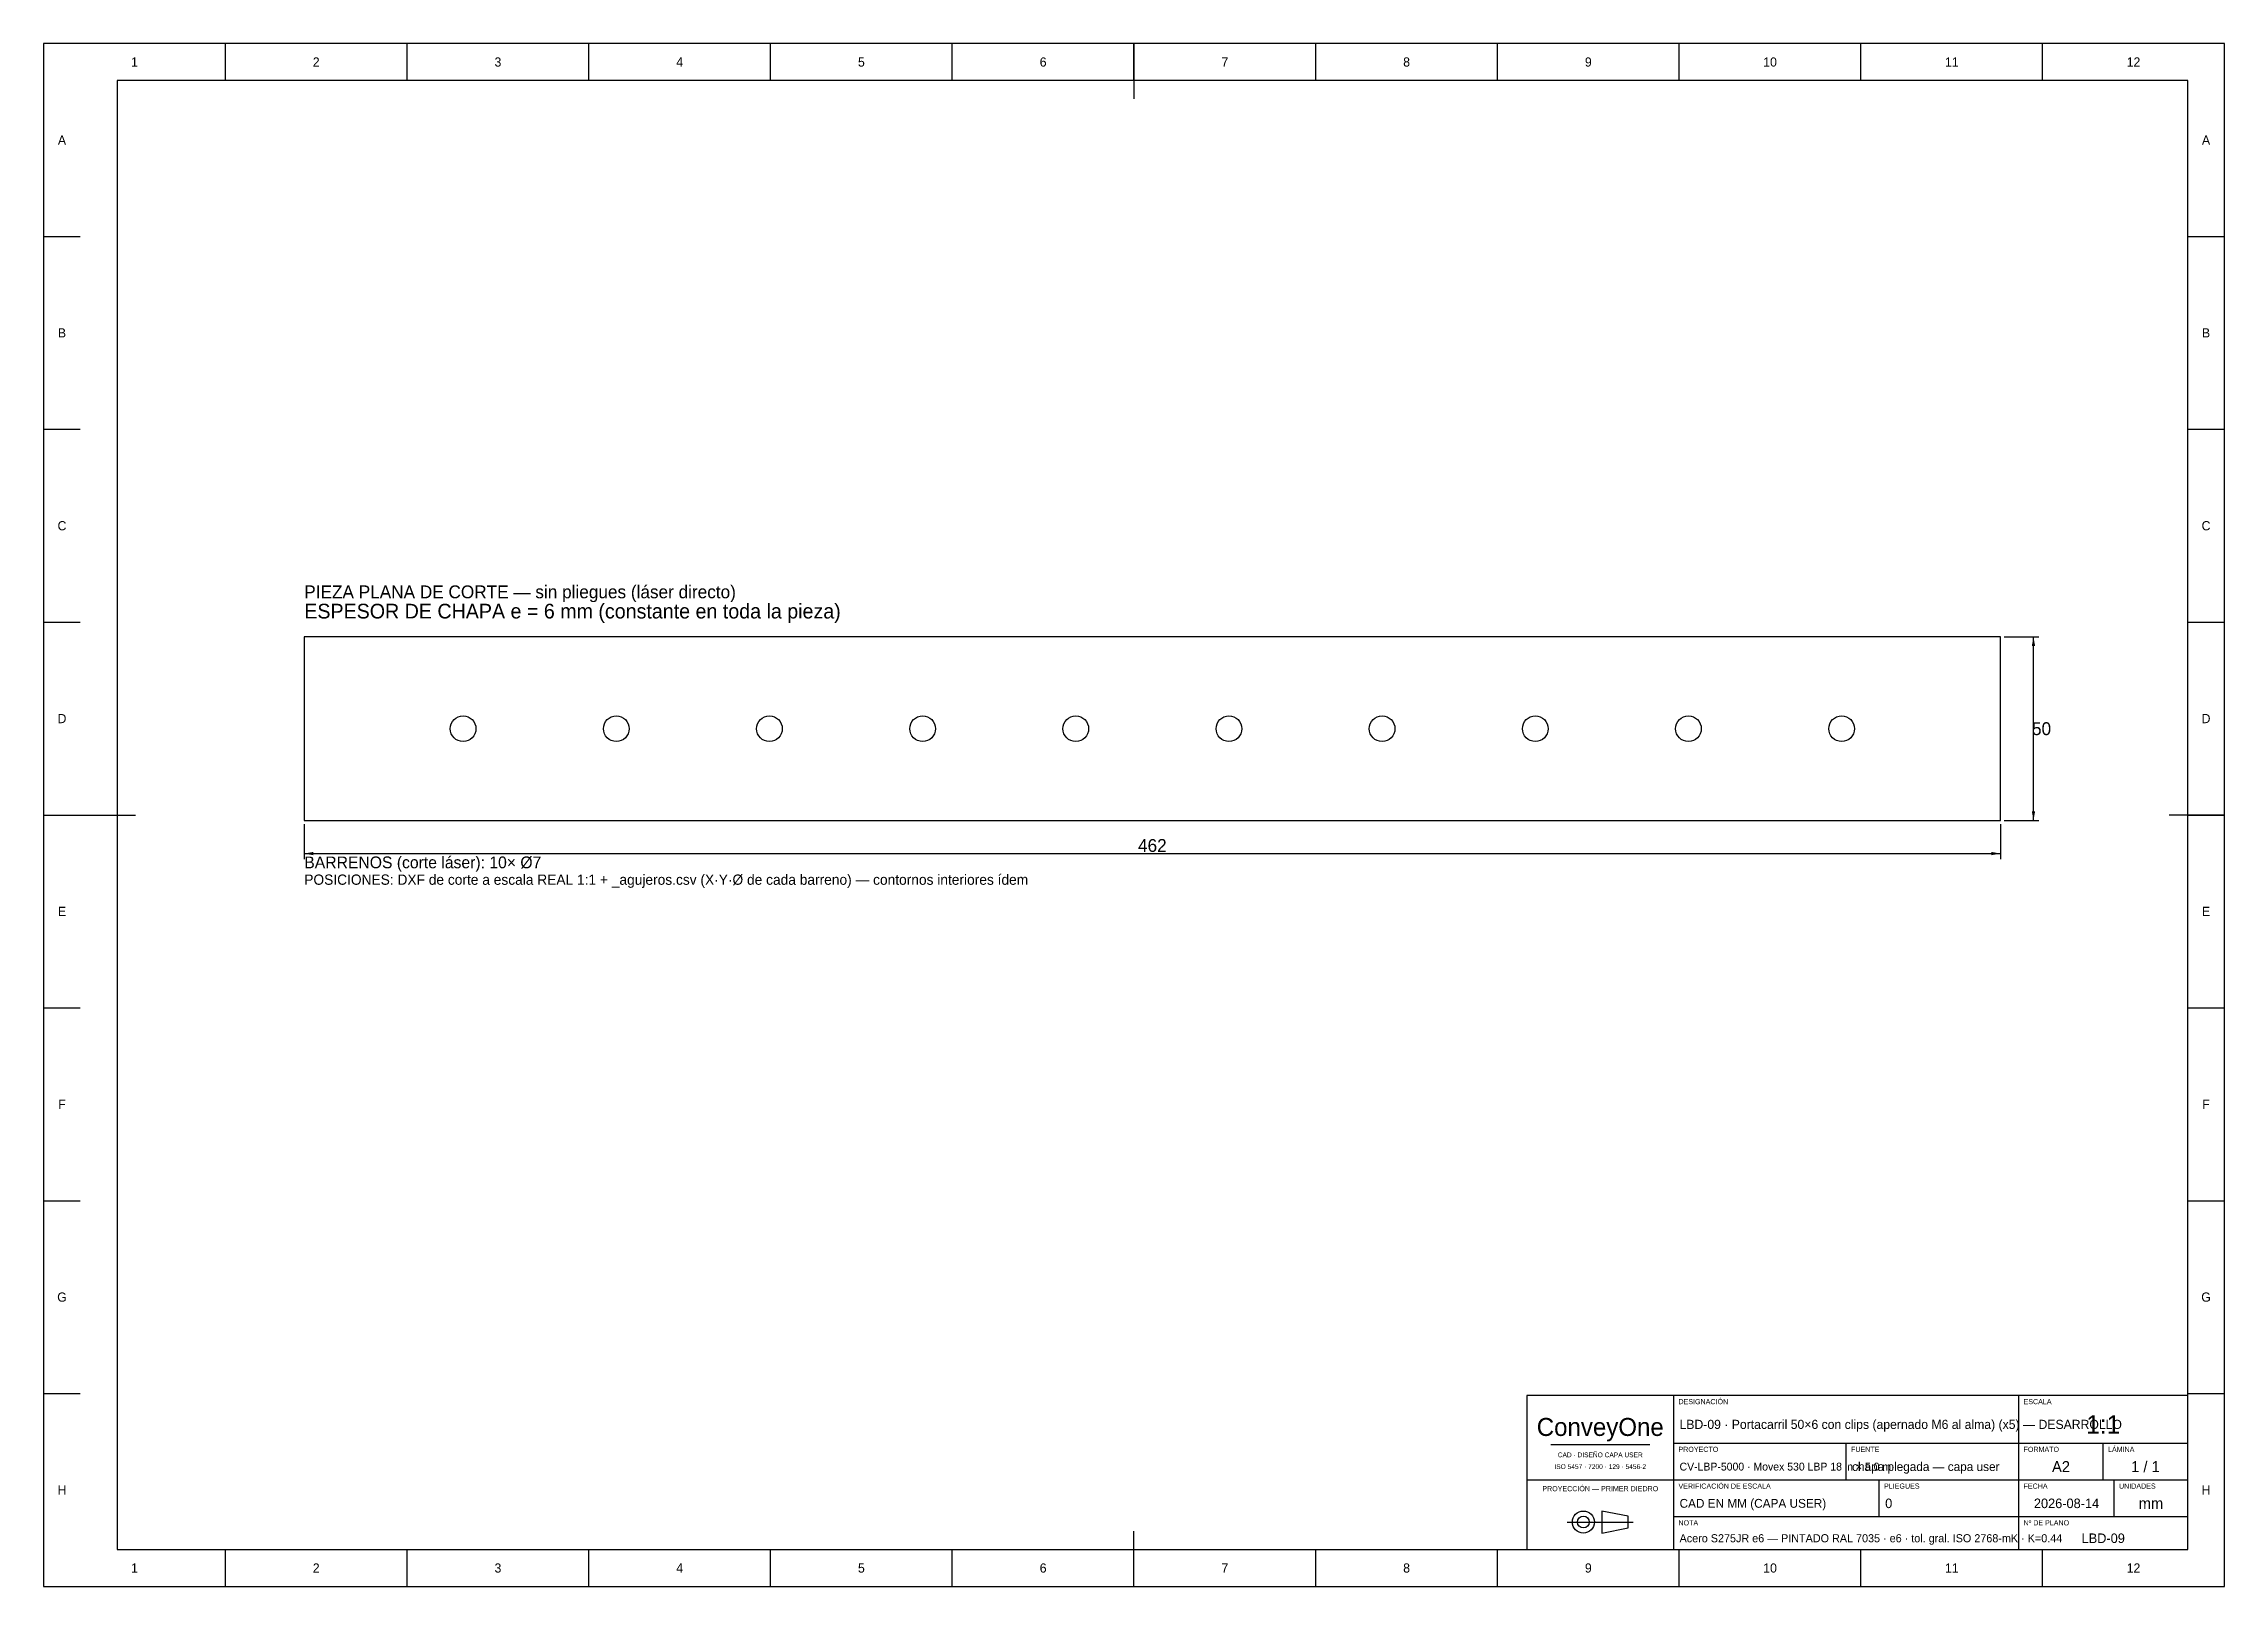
# Model space of a CAD drawing. Extents: x 0 to 594, y 0 to 420.
import ezdxf
from ezdxf.enums import TextEntityAlignment as Align

# ---------------------------------------------------------------- set-up
doc = ezdxf.new("R2010")
doc.units = 0
for name, color, linetype in [('COTAS', 7, 'CONTINUOUS'), ('FINA', 7, 'CONTINUOUS'), ('NORMA', 7, 'CONTINUOUS'), ('TEXTO', 7, 'CONTINUOUS'), ('VISIBLE', 7, 'CONTINUOUS')]:
    doc.layers.add(name, color=color, linetype=linetype)

msp = doc.modelspace()

# ---------------------------------------------------------------- linework, layer by layer
at = {"layer": 'COTAS'}
for p, q in [((534, 258.5), (543.5, 258.5)), ((542, 208.5), (542, 258.5)), ((534, 208.5), (543.5, 208.5)), ((71, 207.5), (71, 198)), ((533, 207.5), (533, 198)), ((71, 199.5), (533, 199.5))]:
    msp.add_line(p, q, dxfattribs=at)
for points in [[(542, 258.5), (542.45, 256), (541.55, 256)], [(542, 208.5), (542.45, 211), (541.55, 211)], [(71, 199.5), (73.5, 199.95), (73.5, 199.05)], [(533, 199.5), (530.5, 199.95), (530.5, 199.05)]]:
    msp.add_solid(points, dxfattribs=at)
at = {"layer": 'FINA'}
for p, q in [((594, 420), (0, 420)), ((0, 420), (0, 0)), ((49.5, 410), (49.5, 420)), ((99, 410), (99, 420)), ((148.5, 410), (148.5, 420)), ((198, 410), (198, 420)), ((247.5, 410), (247.5, 420)), ((297, 410), (297, 420)), ((346.5, 410), (346.5, 420)), ((396, 410), (396, 420)), ((445.5, 410), (445.5, 420)), ((495, 410), (495, 420)), ((544.5, 410), (544.5, 420)), ((594, 0), (594, 420)), ((0, 367.5), (10, 367.5)), ((584, 367.5), (594, 367.5)), ((0, 315), (10, 315)), ((584, 315), (594, 315)), ((0, 262.5), (10, 262.5)), ((584, 262.5), (594, 262.5)), ((0, 210), (10, 210)), ((584, 210), (594, 210)), ((0, 157.5), (10, 157.5)), ((584, 157.5), (594, 157.5)), ((0, 105), (10, 105)), ((584, 105), (594, 105)), ((0, 52.5), (10, 52.5)), ((584, 52.5), (594, 52.5)), ((410.5, 38.6), (437.5, 38.6)), ((444, 39), (538, 39)), ((491, 29), (491, 39)), ((538, 39), (584, 39)), ((561, 29), (561, 39)), ((404, 29), (444, 29)), ((444, 29), (538, 29)), ((500, 19), (500, 29)), ((538, 29), (584, 29)), ((564, 19), (564, 29)), ((444, 19), (538, 19)), ((538, 19), (584, 19)), ((415.03, 17.5), (432.97, 17.5)), ((49.5, 0), (49.5, 10)), ((99, 0), (99, 10)), ((148.5, 0), (148.5, 10)), ((198, 0), (198, 10)), ((247.5, 0), (247.5, 10)), ((297, 0), (297, 10)), ((346.5, 0), (346.5, 10)), ((396, 0), (396, 10)), ((445.5, 0), (445.5, 10)), ((495, 0), (495, 10)), ((544.5, 0), (544.5, 10)), ((0, 0), (594, 0))]:
    msp.add_line(p, q, dxfattribs=at)
at = {"layer": 'NORMA'}
for p, q in [((297, 420), (297, 405)), ((584, 410), (20, 410)), ((20, 410), (20, 10)), ((584, 10), (584, 410)), ((0, 210), (25, 210)), ((594, 210), (579, 210)), ((584, 52), (404, 52)), ((404, 52), (404, 10)), ((444, 10), (444, 52)), ((538, 10), (538, 52)), ((584, 10), (584, 52)), ((297, 0), (297, 15)), ((20, 10), (584, 10)), ((404, 10), (584, 10))]:
    msp.add_line(p, q, dxfattribs=at)
at = {"layer": 'TEXTO'}
for p, q in [((431.59, 19.11), (424.46, 20.49)), ((424.46, 20.49), (424.46, 14.51)), ((431.59, 15.89), (431.59, 19.11)), ((424.46, 14.51), (431.59, 15.89))]:
    msp.add_line(p, q, dxfattribs=at)
for radius in [2.99, 1.61]:
    msp.add_circle((419.4, 17.5), radius, dxfattribs=at)
at = {"layer": 'VISIBLE'}
for p, q in [((533, 258.5), (71, 258.5)), ((71, 258.5), (71, 208.5)), ((533, 208.5), (533, 258.5)), ((71, 208.5), (533, 208.5))]:
    msp.add_line(p, q, dxfattribs=at)
for centre in [(114.26, 233.5), (155.98, 233.5), (197.7, 233.5), (239.42, 233.5), (281.14, 233.5), (322.86, 233.5), (364.58, 233.5), (406.3, 233.5), (448.02, 233.5), (489.74, 233.5)]:
    msp.add_circle(centre, 3.5, dxfattribs=at)

# ---------------------------------------------------------------- texts
at = {"layer": 'COTAS'}
for s, p in [('50', (544.2, 233.5)), ('462', (302, 201.7))]:
    msp.add_text(s, height=3.5, dxfattribs=at).set_placement(p, align=Align.MIDDLE_CENTER)
at = {"layer": 'TEXTO'}
for s, height, p in [('1', 2.5, (24.75, 415)), ('2', 2.5, (74.25, 415)), ('3', 2.5, (123.75, 415)), ('4', 2.5, (173.25, 415)), ('5', 2.5, (222.75, 415)), ('6', 2.5, (272.25, 415)), ('7', 2.5, (321.75, 415)), ('8', 2.5, (371.25, 415)), ('9', 2.5, (420.75, 415)), ('10', 2.5, (470.25, 415)), ('11', 2.5, (519.75, 415)), ('12', 2.5, (569.25, 415)), ('A', 2.5, (5, 393.75)), ('A', 2.5, (589, 393.75)), ('B', 2.5, (5, 341.25)), ('B', 2.5, (589, 341.25)), ('C', 2.5, (5, 288.75)), ('C', 2.5, (589, 288.75)), ('D', 2.5, (5, 236.25)), ('D', 2.5, (589, 236.25)), ('E', 2.5, (5, 183.75)), ('E', 2.5, (589, 183.75)), ('F', 2.5, (5, 131.25)), ('F', 2.5, (589, 131.25)), ('G', 2.5, (5, 78.75)), ('G', 2.5, (589, 78.75)), ('ConveyOne', 4.9, (424, 43.4)), ('1:1', 5, (561, 44.1)), ('CAD · DISEÑO CAPA USER', 1.3, (424, 35.8)), ('ISO 5457 · 7200 · 129 · 5456-2', 1.3, (424, 32.6)), ('A2', 3, (549.5, 32.6)), ('1 / 1', 3, (572.5, 32.6)), ('H', 2.5, (5, 26.25)), ('PROYECCIÓN — PRIMER DIEDRO', 1.4, (424, 26.6)), ('2026-08-14', 2.6, (551, 22.6)), ('H', 2.5, (589, 26.25)), ('mm', 3, (574, 22.6)), ('LBD-09', 2.6, (561, 13.1)), ('1', 2.5, (24.75, 5)), ('2', 2.5, (74.25, 5)), ('3', 2.5, (123.75, 5)), ('4', 2.5, (173.25, 5)), ('5', 2.5, (222.75, 5)), ('6', 2.5, (272.25, 5)), ('7', 2.5, (321.75, 5)), ('8', 2.5, (371.25, 5)), ('9', 2.5, (420.75, 5)), ('10', 2.5, (470.25, 5)), ('11', 2.5, (519.75, 5)), ('12', 2.5, (569.25, 5))]:
    msp.add_text(s, height=height, dxfattribs=at).set_placement(p, align=Align.MIDDLE_CENTER)
for s, height, p in [('PIEZA PLANA DE CORTE — sin pliegues (láser directo)', 3.5, (71, 269)), ('ESPESOR DE CHAPA e = 6 mm (constante en toda la pieza)', 4, (71, 263.5)), ('BARRENOS (corte láser): 10× Ø7', 3.2, (71, 195.5)), ('POSICIONES: DXF de corte a escala REAL 1:1 + _agujeros.csv (X·Y·Ø de cada barreno) — contornos interiores ídem', 2.8, (71, 191)), ('DESIGNACIÓN', 1.4, (445.3, 49.6)), ('ESCALA', 1.4, (539.3, 49.6)), ('PROYECTO', 1.4, (445.3, 36.6)), ('FUENTE', 1.4, (492.3, 36.6)), ('FORMATO', 1.4, (539.3, 36.6)), ('LÁMINA', 1.4, (562.3, 36.6)), ('VERIFICACIÓN DE ESCALA', 1.4, (445.3, 26.6)), ('PLIEGUES', 1.4, (501.3, 26.6)), ('FECHA', 1.4, (539.3, 26.6)), ('UNIDADES', 1.4, (565.3, 26.6)), ('NOTA', 1.4, (445.3, 16.6)), ('Nº DE PLANO', 1.4, (539.3, 16.6))]:
    msp.add_text(s, height=height, dxfattribs=at).set_placement(p)
for s, height, p in [('LBD-09 · Portacarril 50×6 con clips (apernado M6 al alma) (x5) — DESARROLLO', 2.4847, (445.6, 44.1)), ('CV-LBP-5000 · Movex 530 LBP 18 in × 5.0 m', 2.1329, (445.6, 32.6)), ('chapa plegada — capa user', 2.4, (492.6, 32.6)), ('CAD EN MM (CAPA USER)', 2.4, (445.6, 22.6)), ('0', 2.6, (501.6, 22.6)), ('Acero S275JR e6 — PINTADO RAL 7035 · e6 · tol. gral. ISO 2768-mK · K=0.44', 2.2, (445.6, 13.1))]:
    msp.add_text(s, height=height, dxfattribs=at).set_placement(p, align=Align.MIDDLE_LEFT)

doc.saveas('drawing.dxf')
